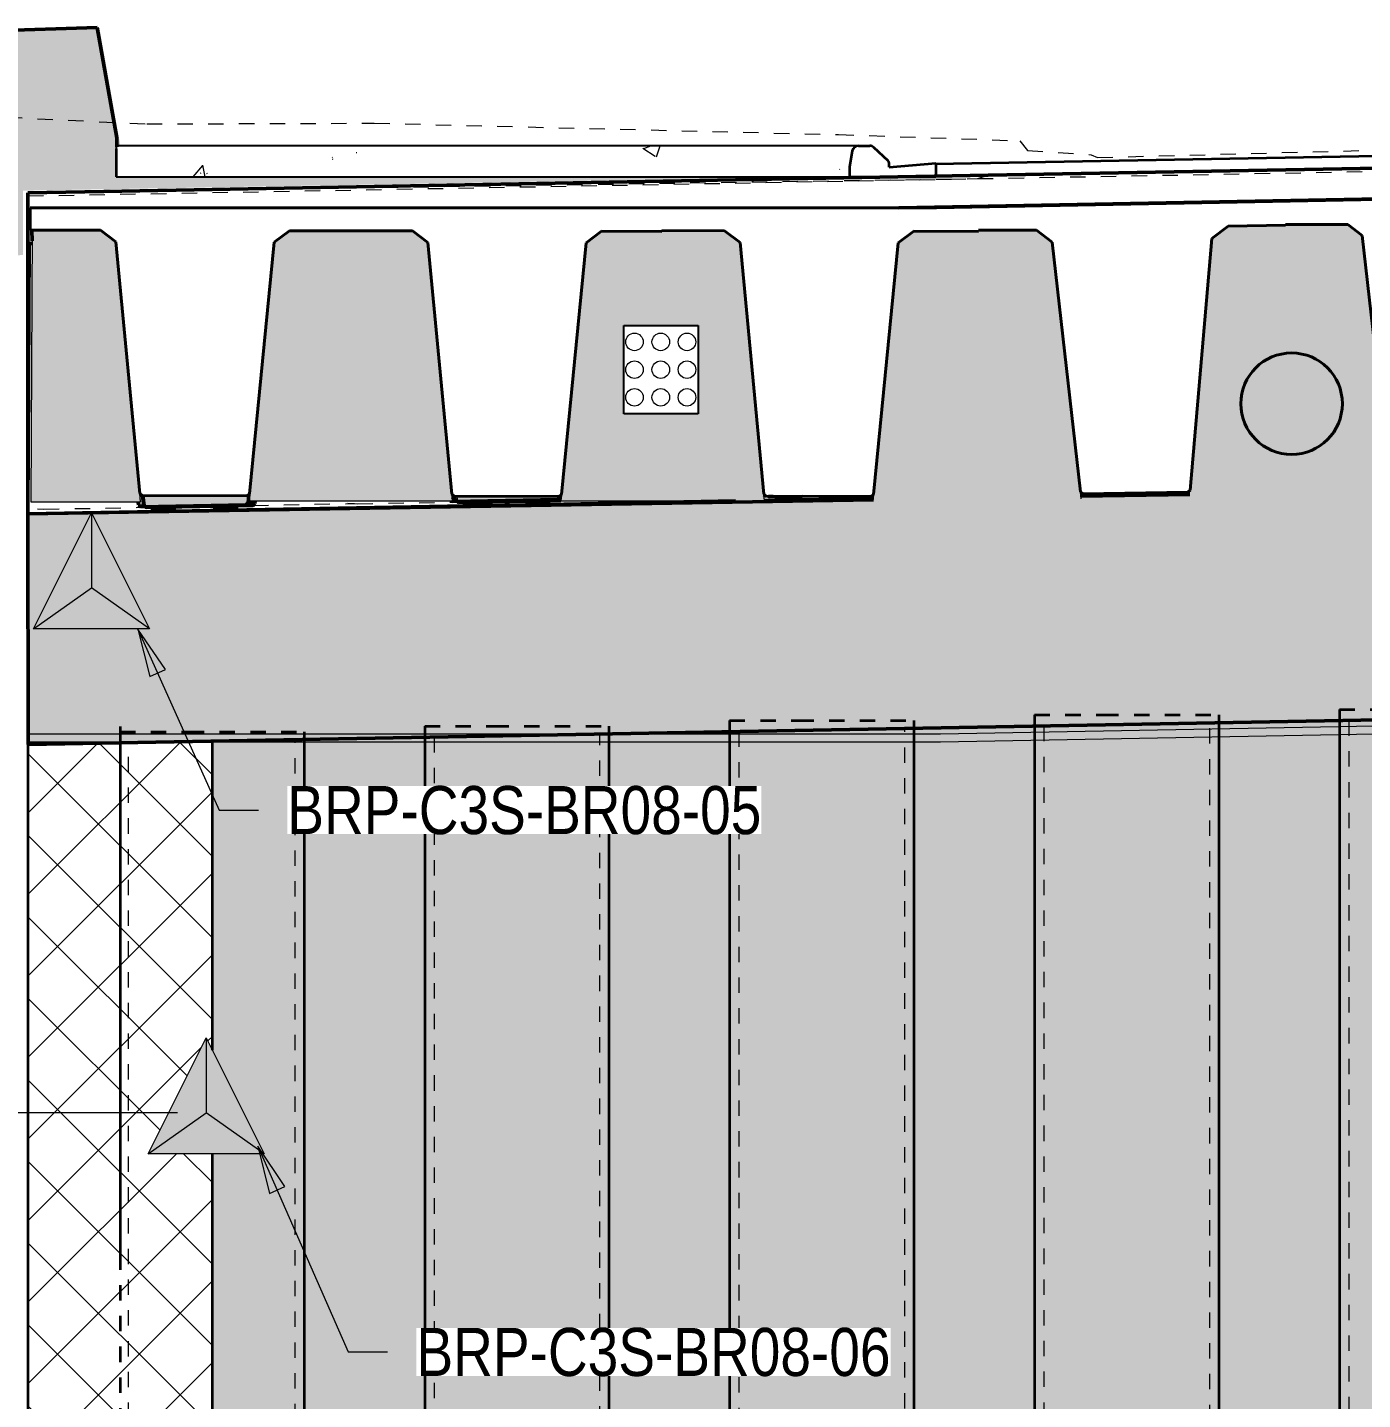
# Model space of a CAD drawing. Header units: metres. Extents: x -1147 to -802, y 5 to 567.
# Drawn here: x -870.75 to -862.07, y 13.74 to 22.66 of the extents above; entities that cross this region are included whole.
import ezdxf

# ---------------------------------------------------------------- set-up
doc = ezdxf.new("R2010")
doc.units = ezdxf.units.M
doc.linetypes.add('JacobsDash', pattern=[0.0045, 0.003, -0.0015])
doc.layers.get('Defpoints').update_dxf_attribs({"color": 41})
for name, color, linetype, lineweight in [('A-ANNO-DIMS', 7, 'Continuous', 9), ('A-DETL', 7, 'Continuous', 13), ('A-DETL-GENF', 7, 'Continuous', 9), ('A-FLOR', 7, 'Continuous', 50), ('A-FLOR-HDLN', 7, 'JacobsDash', 15), ('A-FLOR-PATT', 7, 'Continuous', 40), ('A-GENM', 7, 'Continuous', 35), ('A-GENM-HDLN', 7, 'JacobsDash', 15), ('G-ANNO-TEXT', 7, 'Continuous', 9), ('S-BEAM', 7, 'Continuous', 50), ('S-BEAM-HDLN', 7, 'JacobsDash', 15), ('S-FNDN', 7, 'Continuous', 50), ('S-FNDN-HDLN', 7, 'JacobsDash', 15)]:
    doc.layers.add(name, color=color, linetype=linetype, lineweight=lineweight)
doc.styles.add('Arial Narrow_1', font='ARIALN.TTF', dxfattribs={"height": 0.3125})
doc.dimstyles.new('Dimension_Standard_O__mm_', dxfattribs={"dimscale": 0.3048, "dimtxt": 0.319822, "dimasz": 1.025262, "dimexe": 0.984252, "dimexo": 0.615157, "dimgap": 0.615157, "dimtad": 1, "dimdec": 0, "dimlfac": 1000, "dimzin": 0, "dimdsep": 46, "dimtxsty": 'Arial Narrow_1', "dimsah": 1, "dimcen": 0.09, "dimaunit": 1, "dimadec": 4, "dimazin": 0, "dimtfac": 1, "dimtdec": 4, "dimtix": 1, "dimtmove": 0, "dimatfit": 3, "dimfxl": 1, "dimtvp": 1, "dimtfill": 1, "dimtolj": 1, "dimtzin": 0, "dimlwd": 18, "dimlwe": 18, "dimarcsym": 2})

# ---------------------------------------------------------------- blocks, each defined once
blk = doc.blocks.new('Structural Framing 4 - Structural Framing 4-5365932-DRG-2873010 - SECTION 2')
at = {"layer": 'S-BEAM'}
for p, q in [((1112.3595, 21.2558), (1112.3521, 19.4969)), ((1112.3789, 21.2557), (1112.3595, 21.2558)), ((1112.3521, 19.4969), (1117.848, 19.5868)), ((1113.1052, 19.5513), (1113.0976, 19.6151)), ((1113.1203, 19.5377), (1113.1052, 19.5513)), ((1113.8146, 19.5499), (1113.1203, 19.5377)), ((1113.8282, 19.5635), (1113.8146, 19.5499)), ((1113.8295, 19.5812), (1113.8282, 19.5635)), ((1115.1517, 19.5702), (1115.1099, 19.6079)), ((1115.8178, 19.5832), (1115.1517, 19.5702)), ((1117.1715, 19.6065), (1117.1667, 19.6108)), ((1117.3861, 19.6103), (1117.1715, 19.6065)), ((1119.2001, 19.6106), (1119.9077, 19.6235))]:
    blk.add_line(p, q, dxfattribs=at)
blk = doc.blocks.new('01_SFO_FRP_Pile_CastInPlace_CS_BR08 - CAST-IN-PLACE PILE - 1200-8661090-DRG-2873010 - SECTION 2')
at = {"layer": 'S-FNDN', "linetype": 'JacobsDash', "lineweight": 35, "true_color": 0xc0c0c0}
for points in [[(1117.1796, 7.7866), (1117.2522, 7.7866), (1117.3242, 7.797), (1117.3621, 7.8082), (1117.3618, 18.088), (1116.9154, 18.0794), (1116.9154, 7.8846), (1116.9765, 7.8459), (1117.0379, 7.8176), (1117.1076, 7.797), (1117.174, 7.7874)], [(1117.3621, 7.8082), (1117.3939, 7.8176), (1117.4599, 7.848), (1117.5819, 7.927), (1117.6479, 7.9574), (1117.7176, 7.978), (1117.7896, 7.9884), (1117.8622, 7.9884), (1117.9342, 7.978), (1118.0064, 7.9562), (1118.0699, 7.927), (1118.1149, 7.8979), (1118.1149, 18.1017), (1117.3621, 18.088), (1117.3621, 7.8176)]]:
    blk.add_hatch(color=9, dxfattribs=at).paths.add_polyline_path(points)
at = {"layer": 'S-FNDN', "lineweight": 35}
for p, q in [((1116.9151, 18.0799), (1116.9151, 7.8848)), ((1118.1151, 7.8977), (1118.1151, 18.1018))]:
    blk.add_line(p, q, dxfattribs=at)
at = {"layer": 'S-FNDN-HDLN', "lineweight": 35}
for p, q in [((1116.9151, 18.1525), (1116.9151, 18.0799)), ((1116.9151, 18.1525), (1117.3621, 18.1525)), ((1117.3621, 18.1525), (1118.1151, 18.1525)), ((1118.1151, 18.1018), (1118.1151, 18.1525))]:
    blk.add_line(p, q, dxfattribs=at)
blk = doc.blocks.new('01_SFO_FRP_Pile_CastInPlace_CS_BR08 - CAST-IN-PLACE PILE - 1200-8660909-DRG-2873010 - SECTION 2')
at = {"layer": 'S-FNDN', "linetype": 'JacobsDash', "lineweight": 35, "true_color": 0xc0c0c0}
blk.add_hatch(color=9, dxfattribs=at).paths.add_polyline_path([(1113.3985, 7.8098), (1113.425, 7.8176), (1113.491, 7.848), (1113.6148, 7.9278), (1113.679, 7.9574), (1113.7487, 7.978), (1113.8206, 7.9884), (1113.8933, 7.9884), (1113.9653, 7.978), (1114.0426, 7.9538), (1114.104, 7.925), (1114.1513, 7.8944), (1114.1513, 18.0295), (1113.5515, 18.0177), (1113.5515, 16.0081), (1113.8888, 15.3336), (1113.5515, 15.3336), (1113.5515, 11.0121), (1113.3985, 11.0121), (1113.3985, 7.8176)])
at = {"layer": 'S-FNDN', "lineweight": 35}
blk.add_line((1114.1515, 7.8943), (1114.1515, 18.0295), dxfattribs=at)
at = {"layer": 'S-FNDN-HDLN', "lineweight": 35}
for p, q in [((1112.9515, 18.0795), (1112.9515, 11.0165)), ((1112.9515, 18.0795), (1113.3985, 18.0795)), ((1113.3985, 18.0795), (1114.1515, 18.0795)), ((1114.1515, 18.0295), (1114.1515, 18.0795))]:
    blk.add_line(p, q, dxfattribs=at)
blk = doc.blocks.new('01_SFO_FRP_Pile_CastInPlace_CS_BR08 - CAST-IN-PLACE PILE - 1200-8660884-DRG-2873010 - SECTION 2')
at = {"layer": 'S-FNDN', "linetype": 'JacobsDash', "lineweight": 35, "true_color": 0xc0c0c0}
for points in [[(1119.164, 7.7866), (1119.2367, 7.7866), (1119.3086, 7.797), (1119.3451, 7.8078), (1119.3448, 18.1242), (1118.8984, 18.1159), (1118.8984, 7.8856), (1118.9595, 7.8466), (1119.0224, 7.8176), (1119.0921, 7.797), (1119.1571, 7.7876)], [(1119.3451, 7.8078), (1119.3783, 7.8176), (1119.4444, 7.848), (1119.5664, 7.927), (1119.6324, 7.9574), (1119.7021, 7.978), (1119.774, 7.9884), (1119.8467, 7.9884), (1119.9186, 7.978), (1119.9895, 7.9568), (1120.0544, 7.927), (1120.0979, 7.8988), (1120.0979, 18.1379), (1119.3451, 18.1242), (1119.3451, 7.8176)]]:
    blk.add_hatch(color=9, dxfattribs=at).paths.add_polyline_path(points)
at = {"layer": 'S-FNDN', "lineweight": 35}
for p, q in [((1120.0981, 7.8987), (1120.0981, 18.1379)), ((1118.8981, 18.116), (1118.8981, 7.8857))]:
    blk.add_line(p, q, dxfattribs=at)
at = {"layer": 'S-FNDN-HDLN', "lineweight": 35}
for p, q in [((1118.8981, 18.1883), (1118.8981, 18.1161)), ((1118.8981, 18.1883), (1119.3451, 18.1883)), ((1119.3451, 18.1883), (1120.0981, 18.1883)), ((1120.0981, 18.138), (1120.0981, 18.1883))]:
    blk.add_line(p, q, dxfattribs=at)
blk = doc.blocks.new('01_SFO_FRP_Pile_CastInPlace_CS_BR08 - CAST-IN-PLACE PILE - 1200-8661059-DRG-2873010 - SECTION 2')
at = {"layer": 'S-FNDN', "linetype": 'JacobsDash', "lineweight": 35, "true_color": 0xc0c0c0}
blk.add_hatch(color=9, dxfattribs=at).paths.add_polyline_path([(1121.1435, 7.7866), (1121.2162, 7.7866), (1121.2881, 7.797), (1121.3281, 7.8089), (1121.3278, 18.1603), (1120.8814, 18.1511), (1120.8814, 7.8833), (1120.9425, 7.845), (1121.0019, 7.8176), (1121.0737, 7.7967), (1121.1403, 7.7871)])
at = {"layer": 'S-FNDN', "lineweight": 35}
blk.add_line((1120.8811, 18.1522), (1120.8811, 7.8834), dxfattribs=at)
at = {"layer": 'S-FNDN-HDLN', "lineweight": 35}
for q in [(1120.8811, 18.1522), (1121.3281, 18.225)]:
    blk.add_line((1120.8811, 18.225), q, dxfattribs=at)
blk = doc.blocks.new('20_SFR_WSC_ShotcreteWall_ArchFlatBack_Datum - ArchWall_PileSize_1200-8657912-DRG-2873010 - SECTION 2')
at = {"layer": 'A-GENM', "linetype": 'JacobsDash', "lineweight": 18, "true_color": 0x9ab29e}
blk.add_hatch(color=253, dxfattribs=at).paths.add_polyline_path([(1114.9324, 10.9968), (1114.9324, 18.0432), (1114.1513, 18.0285), (1114.1513, 11.0066), (1114.8395, 10.9979)])
at = {"layer": 'A-GENM', "color": 252, "true_color": 0x888888, "flags": 128}
for points in [[(1114.9324, 18.0432), (1114.8395, 18.0414), (1114.7419, 18.0396), (1114.6423, 18.0377), (1114.5416, 18.0359), (1114.4409, 18.034), (1114.3413, 18.0321), (1114.2437, 18.0303), (1114.1513, 18.0285)], [(1114.1513, 11.0066), (1114.2437, 11.0054), (1114.3413, 11.0042), (1114.4409, 11.0029), (1114.5416, 11.0017), (1114.6423, 11.0004), (1114.7419, 10.9992), (1114.8395, 10.9979), (1114.9324, 10.9968)]]:
    blk.add_lwpolyline(points, dxfattribs=at)
at = {"layer": 'A-GENM-HDLN', "color": 252, "lineweight": 18, "true_color": 0x888888}
for p, q in [((1114.9341, 18.0432), (1114.9325, 18.0432)), ((1114.9341, 10.9967), (1114.9341, 18.0432)), ((1114.9929, 18.0443), (1114.9929, 10.996)), ((1114.0903, 11.0073), (1114.0903, 18.0274)), ((1114.1512, 18.0285), (1114.1491, 18.0285)), ((1114.1491, 18.0285), (1114.1491, 11.0066)), ((1114.1491, 11.0066), (1114.1512, 11.0066)), ((1114.9324, 10.9968), (1114.9341, 10.9967))]:
    blk.add_line(p, q, dxfattribs=at)
at = {"layer": 'A-GENM-HDLN', "color": 252, "lineweight": 18, "true_color": 0x888888, "flags": 128}
for points in [[(1114.9341, 18.0432), (1114.9448, 18.0434), (1114.9645, 18.0438), (1114.9929, 18.0443)], [(1114.0903, 18.0274), (1114.1187, 18.0279), (1114.1385, 18.0283), (1114.1491, 18.0285)], [(1114.1491, 11.0066), (1114.1385, 11.0067), (1114.1187, 11.007), (1114.0903, 11.0073)], [(1114.9929, 10.996), (1114.9645, 10.9964), (1114.9448, 10.9966), (1114.9341, 10.9967)]]:
    blk.add_lwpolyline(points, dxfattribs=at)
blk = doc.blocks.new('20_SFR_WSC_ShotcreteWall_ArchFlatBack_Datum - ArchWall_PileSize_1200-8657934-DRG-2873010 - SECTION 2')
at = {"layer": 'A-GENM', "linetype": 'JacobsDash', "lineweight": 18, "true_color": 0x9ab29e}
blk.add_hatch(color=253, dxfattribs=at).paths.add_polyline_path([(1116.9154, 10.9852), (1116.9154, 18.0794), (1116.1319, 18.0649), (1116.1319, 10.9921), (1116.8223, 10.986)])
at = {"layer": 'A-GENM', "color": 252, "true_color": 0x888888, "flags": 128}
for points in [[(1116.9154, 18.0794), (1116.8223, 18.0777), (1116.7244, 18.0759), (1116.6245, 18.074), (1116.5235, 18.0722), (1116.4226, 18.0703), (1116.3227, 18.0684), (1116.2248, 18.0666), (1116.1319, 18.0649)], [(1116.1319, 10.9921), (1116.2248, 10.9913), (1116.3227, 10.9904), (1116.4226, 10.9895), (1116.5235, 10.9886), (1116.6245, 10.9877), (1116.7244, 10.9868), (1116.8223, 10.986), (1116.9154, 10.9852)]]:
    blk.add_lwpolyline(points, dxfattribs=at)
at = {"layer": 'A-GENM-HDLN', "color": 252, "lineweight": 18, "true_color": 0x888888}
for p, q in [((1116.0711, 10.9926), (1116.0711, 18.0637)), ((1116.1318, 18.0649), (1116.13, 18.0648)), ((1116.13, 18.0648), (1116.13, 10.9921)), ((1116.9171, 18.0795), (1116.9155, 18.0794)), ((1116.9171, 10.9851), (1116.9171, 18.0795)), ((1116.9759, 18.0806), (1116.9759, 10.9846)), ((1116.13, 10.9921), (1116.1318, 10.9921)), ((1116.9154, 10.9852), (1116.9171, 10.9851))]:
    blk.add_line(p, q, dxfattribs=at)
at = {"layer": 'A-GENM-HDLN', "color": 252, "lineweight": 18, "true_color": 0x888888, "flags": 128}
for points in [[(1116.0711, 18.0637), (1116.0996, 18.0643), (1116.1193, 18.0646), (1116.13, 18.0648)], [(1116.9171, 18.0795), (1116.9277, 18.0797), (1116.9474, 18.08), (1116.9759, 18.0806)], [(1116.13, 10.9921), (1116.1193, 10.9922), (1116.0996, 10.9924), (1116.0711, 10.9926)], [(1116.9759, 10.9846), (1116.9474, 10.9849), (1116.9277, 10.985), (1116.9171, 10.9851)]]:
    blk.add_lwpolyline(points, dxfattribs=at)
blk = doc.blocks.new('20_SFR_WSC_ShotcreteWall_ArchFlatBack_Datum - ArchWall_PileSize_1200-6845784-DRG-2873010 - SECTION 2')
at = {"layer": 'A-GENM', "linetype": 'JacobsDash', "lineweight": 18, "true_color": 0x9ab29e}
blk.add_hatch(color=253, dxfattribs=at).paths.add_polyline_path([(1118.5065, 9.4777), (1118.8984, 9.4777), (1118.8984, 18.1159), (1118.1149, 18.1012), (1118.1149, 9.4777), (1118.4056, 9.4777)])
at = {"layer": 'A-GENM', "color": 252, "true_color": 0x888888}
blk.add_line((1118.1149, 9.4777), (1118.8984, 9.4777), dxfattribs=at)
at = {"layer": 'A-GENM', "color": 252, "true_color": 0x888888, "flags": 128}
blk.add_lwpolyline([(1118.8984, 18.1159), (1118.8053, 18.1141), (1118.7074, 18.1123), (1118.6075, 18.1104), (1118.5065, 18.1085), (1118.4056, 18.1066), (1118.3057, 18.1047), (1118.2078, 18.1029), (1118.1149, 18.1012)], dxfattribs=at)
at = {"layer": 'A-GENM-HDLN', "color": 252, "lineweight": 18, "true_color": 0x888888}
for p, q in [((1118.0541, 9.4777), (1118.0541, 18.1)), ((1118.1148, 18.1012), (1118.113, 18.1011)), ((1118.113, 18.1011), (1118.113, 9.4777)), ((1118.9001, 18.1159), (1118.8985, 18.1159)), ((1118.9001, 9.4777), (1118.9001, 18.1159)), ((1118.9589, 18.117), (1118.9589, 9.4777)), ((1118.113, 9.4777), (1118.0541, 9.4777)), ((1118.113, 9.4777), (1118.1148, 9.4777)), ((1118.8984, 9.4777), (1118.9001, 9.4777)), ((1118.9589, 9.4777), (1118.9001, 9.4777))]:
    blk.add_line(p, q, dxfattribs=at)
at = {"layer": 'A-GENM-HDLN', "color": 252, "lineweight": 18, "true_color": 0x888888, "flags": 128}
for points in [[(1118.0541, 18.1), (1118.0826, 18.1006), (1118.1023, 18.1009), (1118.113, 18.1011)], [(1118.9001, 18.1159), (1118.9107, 18.1161), (1118.9304, 18.1165), (1118.9589, 18.117)]]:
    blk.add_lwpolyline(points, dxfattribs=at)
blk = doc.blocks.new('20_SFR_WSC_ShotcreteWall_ArchFlatBack_Datum - ArchWall_PileSize_1200-6845785-DRG-2873010 - SECTION 2')
at = {"layer": 'A-GENM', "linetype": 'JacobsDash', "lineweight": 18, "true_color": 0x9ab29e}
blk.add_hatch(color=253, dxfattribs=at).paths.add_polyline_path([(1120.4895, 8.4018), (1120.8814, 8.4018), (1120.8814, 18.1511), (1120.0979, 18.1372), (1120.0979, 8.4018), (1120.3886, 8.4018)])
at = {"layer": 'A-GENM', "color": 252, "true_color": 0x888888, "flags": 128}
blk.add_lwpolyline([(1120.8814, 18.1511), (1120.7883, 18.1495), (1120.6904, 18.1477), (1120.5905, 18.1459), (1120.4895, 18.1441), (1120.3886, 18.1423), (1120.2887, 18.1406), (1120.1908, 18.1388), (1120.0979, 18.1372)], dxfattribs=at)
at = {"layer": 'A-GENM-HDLN', "color": 252, "lineweight": 18, "true_color": 0x888888}
for p, q in [((1120.0371, 8.4018), (1120.0371, 18.1361)), ((1120.0978, 18.1372), (1120.096, 18.1371)), ((1120.096, 18.1371), (1120.096, 8.4018)), ((1120.8831, 18.1512), (1120.8815, 18.1511)), ((1120.8831, 8.4018), (1120.8831, 18.1512)), ((1120.9419, 18.1522), (1120.9419, 8.4018))]:
    blk.add_line(p, q, dxfattribs=at)
at = {"layer": 'A-GENM-HDLN', "color": 252, "lineweight": 18, "true_color": 0x888888, "flags": 128}
for points in [[(1120.0371, 18.1361), (1120.0656, 18.1366), (1120.0853, 18.1369), (1120.096, 18.1371)], [(1120.8831, 18.1512), (1120.8937, 18.1514), (1120.9134, 18.1517), (1120.9419, 18.1522)]]:
    blk.add_lwpolyline(points, dxfattribs=at)
blk = doc.blocks.new('06_SFR_GCT_Girder_SuperT_BR08Edge_CS - Super T - 1815-6539906-DRG-2873010 - SECTION 2')
at = {"layer": 'S-BEAM'}
for p, q in [((1117.1387, 19.6197), (1117.1454, 19.6138)), ((1117.1454, 19.6138), (1117.1505, 19.6139)), ((1117.1676, 19.61), (1117.1974, 19.6105))]:
    blk.add_line(p, q, dxfattribs=at)
at = {"layer": 'S-BEAM-HDLN', "color": 8, "lineweight": 18, "true_color": 0x808080}
for p, q in [((1117.1396, 19.6095), (1117.1676, 19.61)), ((1117.146, 19.6137), (1117.1511, 19.6134))]:
    blk.add_line(p, q, dxfattribs=at)
blk = doc.blocks.new('06_SFR_GCT_Girder_SuperT_BR08Edge_CS - Super T - 1815-6271143-DRG-2873010 - SECTION 2')
at = {"layer": 'S-BEAM'}
blk.add_line((1115.148, 19.5736), (1115.5005, 19.58), dxfattribs=at)
at = {"layer": 'S-BEAM-HDLN', "color": 8, "lineweight": 18, "true_color": 0x808080}
for p, q in [((1114.4537, 19.5638), (1114.4959, 19.5617)), ((1114.4959, 19.5617), (1115.148, 19.5736)), ((1115.5731, 19.5813), (1115.818, 19.5858))]:
    blk.add_line(p, q, dxfattribs=at)
blk = doc.blocks.new('06_SFR_GCT_Girder_SuperT_BR08Edge_CS - Super T - 1815-6255747-DRG-2873010 - SECTION 2')
at = {"layer": 'S-BEAM'}
for p, q in [((1113.8133, 19.5516), (1113.8163, 19.5517)), ((1113.1188, 19.539), (1113.4709, 19.5454))]:
    blk.add_line(p, q, dxfattribs=at)
at = {"layer": 'S-BEAM-HDLN', "color": 8, "lineweight": 18, "true_color": 0x808080}
for p, q in [((1113.5435, 19.5467), (1113.8132, 19.5516)), ((1113.8164, 19.5517), (1114.4755, 19.5637)), ((1114.4333, 19.5659), (1114.4755, 19.5637)), ((1112.4143, 19.529), (1112.4562, 19.5269)), ((1112.4562, 19.5269), (1113.1188, 19.539))]:
    blk.add_line(p, q, dxfattribs=at)
blk = doc.blocks.new('05_SFO_BPE_Twin_Pedestal_Sq125_CS_BR13-1 - 525 Wide Pedestal _125L x 125W x20H_-V35-DRG-2873010 - SECTION 2')
at = {"layer": 'S-FNDN'}
for p, q in [((1115.3182, 19.571), (1115.1914, 19.5687)), ((1115.1914, 19.5687), (1115.1918, 19.5487)), ((1115.1918, 19.5487), (1115.3186, 19.551)), ((1115.3186, 19.551), (1115.3182, 19.571)), ((1115.7241, 19.5784), (1115.5972, 19.5761)), ((1115.5972, 19.5761), (1115.5976, 19.5561)), ((1115.5976, 19.5561), (1115.7244, 19.5584)), ((1115.7244, 19.5584), (1115.7241, 19.5784))]:
    blk.add_line(p, q, dxfattribs=at)
at = {"layer": 'S-FNDN-HDLN', "lineweight": 35}
for p, q in [((1115.2124, 19.5491), (1115.2121, 19.5691)), ((1115.3182, 19.571), (1115.3352, 19.5713)), ((1115.3356, 19.5513), (1115.3352, 19.5713)), ((1115.6183, 19.5565), (1115.6179, 19.5765)), ((1115.7241, 19.5784), (1115.7411, 19.5787)), ((1115.7414, 19.5587), (1115.7411, 19.5787))]:
    blk.add_line(p, q, dxfattribs=at)
blk = doc.blocks.new('05_SFO_BPE_Twin_Pedestal_Sq125_CS_BR13-1 - 525 Wide Pedestal _125L x 125W x20H_-V37-DRG-2873010 - SECTION 2')
at = {"layer": 'S-FNDN'}
for p, q in [((1117.3476, 19.608), (1117.2208, 19.6057)), ((1117.2208, 19.6057), (1117.2211, 19.5857)), ((1117.2211, 19.5857), (1117.3479, 19.588)), ((1117.3479, 19.588), (1117.3476, 19.608)), ((1117.6266, 19.6099), (1117.6269, 19.5931)), ((1117.6269, 19.5931), (1117.7538, 19.5954)), ((1117.7538, 19.5954), (1117.7535, 19.6097))]:
    blk.add_line(p, q, dxfattribs=at)
at = {"layer": 'S-FNDN-HDLN', "lineweight": 35}
for p, q in [((1117.2422, 19.5861), (1117.2418, 19.6061)), ((1117.3476, 19.608), (1117.365, 19.6083)), ((1117.3654, 19.5883), (1117.365, 19.6083)), ((1117.648, 19.5935), (1117.6477, 19.6099)), ((1117.7712, 19.5957), (1117.7709, 19.6097))]:
    blk.add_line(p, q, dxfattribs=at)
blk = doc.blocks.new('05_SFO_BPE_Twin_Pedestal_Sq125_CS_BR13-1 - 525 Wide Pedestal _125L x 125W x20H_-V38-DRG-2873010 - SECTION 2')
at = {"layer": 'S-FNDN'}
for p, q in [((1119.7833, 19.632), (1119.7832, 19.6356)), ((1119.2505, 19.6265), (1119.2506, 19.6223)), ((1119.2506, 19.6223), (1119.3774, 19.6246)), ((1119.3774, 19.6246), (1119.3774, 19.6287)), ((1119.6564, 19.6334), (1119.6564, 19.6297)), ((1119.6564, 19.6297), (1119.7833, 19.632))]:
    blk.add_line(p, q, dxfattribs=at)
at = {"layer": 'S-FNDN-HDLN', "lineweight": 35}
for p, q in [((1119.8007, 19.6323), (1119.8006, 19.6359)), ((1119.2716, 19.6269), (1119.2717, 19.6227)), ((1119.3949, 19.6249), (1119.3774, 19.6246)), ((1119.3949, 19.6249), (1119.3948, 19.629)), ((1119.5157, 19.6271), (1119.523, 19.6273)), ((1119.5256, 19.6273), (1119.523, 19.6273)), ((1119.5355, 19.6275), (1119.5256, 19.6273)), ((1119.6775, 19.6338), (1119.6775, 19.6301)), ((1119.8007, 19.6323), (1119.7833, 19.632))]:
    blk.add_line(p, q, dxfattribs=at)
blk = doc.blocks.new('DIMBLOCK16-DRG-2873010 - SECTION 2')
at = {"layer": 'A-ANNO-DIMS', "color": 0, "lineweight": 18, "transparency": 16777216}
for p, q in [((-871.0435, 19.5037), (-872.2818, 19.5037)), ((-871.9818, 15.9132), (-871.9818, 19.1912)), ((-869.7731, 15.6007), (-872.2818, 15.6007))]:
    blk.add_line(p, q, dxfattribs=at)
at = {"layer": 'A-ANNO-DIMS', "color": 0, "transparency": 16777216}
for points in [[(-872.0338, 19.1912), (-871.9297, 19.1912), (-871.9818, 19.5037)], [(-872.0338, 15.9132), (-871.9297, 15.9132), (-871.9818, 15.6007)]]:
    blk.add_solid(points, dxfattribs=at)
at = {"layer": 'Defpoints', "color": 0, "transparency": 16777216}
for p in [(-871.9818, 19.5037), (-870.856, 19.5037), (-869.5856, 15.6007)]:
    blk.add_point(p, dxfattribs=at)
at = {"layer": 'A-ANNO-DIMS', "color": 0, "lineweight": 18, "transparency": 16777216, "insert": (-872.3307, 17.5522), "char_height": 0.3125, "width": 1.078258, "attachment_point": 5, "rotation": 90, "style": 'Arial Narrow_1', "bg_fill": 3, "box_fill_scale": 1.1, "bg_fill_color": 256, "bg_fill_true_color": 13158600, "bg_fill_transparency": 0}
blk.add_mtext("\\A1;'H2'/2", dxfattribs=at)

msp = doc.modelspace()

# ---------------------------------------------------------------- hatches: boundary and pattern name
at = {"layer": 'A-DETL-GENF', "true_color": 0xc0c0c0}
for points in [[(-880.6235, 20.8428), (-880.3115, 20.8535), (-879.9442, 21.5881), (-879.5893, 20.8782), (-870.7775, 21.1799), (-870.7775, 21.5987), (-865.6345, 21.6885), (-870.1715, 21.6885), (-870.1715, 21.8908), (-870.1438, 21.8908), (-870.2798, 22.6566), (-880.7256, 22.2243), (-880.7256, 20.8684)], [(-870.1726, 19.5738), (-870.0124, 19.5738), (-870.1726, 21.2661), (-870.274, 21.3414), (-870.7179, 21.3414), (-870.7253, 19.5738), (-870.2155, 19.5738)], [(-869.188, 19.5812), (-867.9847, 19.5812), (-868.1438, 21.2624), (-868.2452, 21.3376), (-869.0431, 21.3383), (-869.1445, 21.2626), (-869.3086, 19.5812), (-869.2577, 19.5812)], [(-864.8389, 19.5768), (-863.895, 19.5933), (-864.0844, 21.2637), (-864.1873, 21.3413), (-864.5625, 21.3413), (-864.5625, 21.3335), (-864.9859, 21.3335), (-865.0858, 21.2598), (-865.2501, 19.5768)], [(-863.1906, 19.6094), (-861.8794, 19.6324), (-862.0694, 21.3082), (-862.1627, 21.3786), (-862.5673, 21.3786), (-862.5673, 21.3736), (-862.9392, 21.3672), (-863.0456, 21.2871), (-863.1892, 19.6259)]]:
    msp.add_hatch(color=9, dxfattribs=at).paths.add_polyline_path(points)
at = {"layer": 'A-DETL-GENF'}
h = msp.add_hatch(dxfattribs=at)
h.set_pattern_fill('FP_14', color=256, style=0, pattern_type=2)
h.set_pattern_definition([(50, (-855.1721, 10.849), (1.15687, -0.10121), [0.12097, -1.331]), (355, (-855.1721, 10.849), (-0.2238, 1.21312), [0.09677, -1.065]), (100.451, (-855.0761, 10.841), (0.932775, 1.11194), [0.10281, -1.131]), (46.184, (-855.1721, 11.172), (1.72142, -0.26704), [0.18145, -1.996]), (96.636, (-855.0291, 11.15), (1.50758, 1.57074), [0.15421, -1.696]), (351.184, (-855.1721, 11.172), (1.50766, 1.5715), [0.14516, -1.597]), (21, (-855.0111, 11.091), (0.962753, -0.64938), [0.12097, -1.331]), (326, (-855.0111, 11.091), (0.39239, 1.16952), [0.09677, -1.065]), (71.451, (-854.9311, 11.037), (1.3549, 0.520304), [0.10281, -1.131]), (37.5, (-855.1721, 10.849), (0.019615, 0.536924), [0.00419, -1.047, 0.00419, -1.076, -1.069]), (37.5, (-855.1721, 10.849), (0.019615, 0.536924), [-2.132, 0.00419, -1.064]), (7.5, (-855.1721, 10.849), (0.424306, 0.636145), [0.00419, -0.61194, 0.00419, -1.023, -0.40726]), (7.5, (-855.1721, 10.849), (0.424306, 0.636145), [-1.644, 0.00419, -0.40307]), (327.5, (-855.5321, 10.849), (0.861001, -0.036384), [0.00419, -0.39903, 0.00419, -1.254, -1.669]), (327.5, (-855.5321, 10.849), (0.861001, -0.036384), [-1.661, 0.00419, -1.665]), (317.5, (-855.6931, 10.849), (0.94062, 0.161455), [0.00419, -0.52, 0.00419, -0.83129, -1.185]), (317.5, (-855.6931, 10.849), (0.94062, 0.161455), [-1.36, 0.00419, -1.181])])
h.paths.add_polyline_path([(-868.6895, 21.6885), (-865.4034, 21.6885), (-865.4034, 21.7507), (-865.3813, 21.8664), (-865.3765, 21.8746), (-865.37, 21.8814), (-865.3567, 21.8885), (-865.3532, 21.8897), (-865.3532, 21.8908), (-870.1715, 21.8897), (-870.1715, 21.6885), (-869.3828, 21.6885)])
at = {"layer": 'A-DETL-GENF', "true_color": 0xc0c0c0}
h = msp.add_hatch(color=9, dxfattribs=at)
h.paths.add_polyline_path([(-866.1569, 19.5808), (-865.9548, 19.5808), (-866.114, 21.2624), (-866.2154, 21.3376), (-866.6238, 21.3376), (-866.6238, 21.3336), (-867.0157, 21.3336), (-867.1156, 21.2601), (-867.2796, 19.5808), (-866.5714, 19.5808)])
h.paths.add_polyline_path([(-866.6094, 20.1471), (-866.8707, 20.1471), (-866.8707, 20.722), (-866.3875, 20.7213), (-866.3875, 20.1471), (-866.5762, 20.1471)])
at = {"layer": 'A-DETL-GENF', "true_color": 0xffffff}
for points in [[(-869.955, 18.7491), (-870.3322, 19.5037), (-870.7095, 18.7491), (-870.0762, 18.7491)], [(-869.3828, 15.3336), (-869.2083, 15.3336), (-869.5856, 16.0881), (-869.9628, 15.3336), (-869.4315, 15.3336)]]:
    msp.add_hatch(color=7, dxfattribs=at).paths.add_polyline_path(points)
at = {"layer": 'A-DETL-GENF'}
h = msp.add_hatch(dxfattribs=at)
h.set_pattern_fill('FP_13', color=256, style=0, pattern_type=2)
h.set_pattern_definition([(0, (-855.1721, 10.849), (1.016, 0.254), [0.04191, -0.72009, 0.04191, -0.72009, -4.064]), (0, (-855.1721, 10.849), (1.016, 0.254), [-1.524, 0.04191, -1.482, 0.04191, -0.72009, -1.778]), (0, (-855.1721, 10.849), (1.016, 0.254), [-3.81, 0.04191, -0.46609, 0.04191, -1.228]), (120, (-854.7911, 10.976), (-0.7279705, 0.752882), [0.04191, -0.72009, 0.04191, -0.72009, -4.064]), (120, (-854.7911, 10.976), (-0.7279705, 0.752882), [-1.524, 0.04191, -1.482, 0.04191, -0.72009, -1.778]), (120, (-854.7911, 10.976), (-0.7279705, 0.752882), [-3.81, 0.04191, -0.46609, 0.04191, -1.228]), (240, (-854.6641, 11.484), (-0.2880295, -1.006882), [0.04191, -0.72009, 0.04191, -0.72009, -4.064]), (240, (-854.6641, 11.484), (-0.2880295, -1.006882), [-1.524, 0.04191, -1.482, 0.04191, -0.72009, -1.778]), (240, (-854.6641, 11.484), (-0.2880295, -1.006882), [-3.81, 0.04191, -0.46609, 0.04191, -1.228])])
h.paths.add_polyline_path([(-842.1465, 17.9364), (-842.1924, 17.9374), (-842.5627, 17.9442), (-842.5627, 17.9439), (-842.2041, 17.9364)])
h.paths.add_polyline_path([(-843.7622, 17.9713), (-843.7622, 17.9714), (-843.8606, 17.9733)])
h.paths.add_polyline_path([(-869.7868, 18.0135), (-869.5456, 18.0135), (-869.5456, 18.0177)])
at = {"layer": 'A-FLOR-PATT', "true_color": 0xc0c0c0}
for points in [[(-864.5116, 21.4951), (-860.1478, 21.576), (-858.9824, 21.5992), (-864.5007, 21.4986)], [(-864.9007, 21.488), (-864.8376, 21.4891), (-864.5116, 21.4951), (-864.5007, 21.4986), (-865.0808, 21.488), (-864.9845, 21.488)], [(-870.7446, 21.3811), (-870.7307, 21.3824), (-870.7308, 21.3846), (-870.7446, 21.3844)]]:
    msp.add_hatch(color=9, dxfattribs=at).paths.add_polyline_path(points)
at = {"layer": 'A-GENM', "lineweight": 9, "true_color": 0xd9e4d9}
h = msp.add_hatch(dxfattribs=at)
h.set_pattern_fill('FP_10', color=254, style=0, pattern_type=2)
h.set_pattern_definition([(45, (-855.1721, 10.849), (-0.265165, 0.265165), []), (135, (-855.1721, 10.849), (-0.265165, -0.265165), [])])
h.paths.add_polyline_path([(-869.5456, 11.0121), (-869.5456, 15.3336), (-869.9628, 15.3336), (-869.5856, 16.0881), (-869.5456, 16.0081), (-869.5456, 18.0177), (-870.7446, 17.9966), (-870.7446, 11.0208), (-870.0762, 11.016)])
at = {"layer": 'G-ANNO-TEXT'}
for points in [[(-870.0297, 18.7456), (-869.952, 18.4379), (-869.8514, 18.4831)], [(-869.2504, 15.3844), (-869.1751, 15.0762), (-869.0742, 15.1205)]]:
    msp.add_hatch(color=256, dxfattribs=at).paths.add_polyline_path(points)
at = {"layer": 'S-BEAM', "true_color": 0xc0c0c0}
h = msp.add_hatch(color=9, dxfattribs=at)
h.paths.add_polyline_path([(-869.9769, 19.5377), (-869.2811, 19.5514), (-869.2689, 19.5647), (-869.2699, 19.5647), (-869.2841, 19.5514), (-869.9788, 19.5394)])
h.paths.add_polyline_path([(-867.9454, 19.5702), (-867.2793, 19.5837), (-867.2796, 19.5856), (-867.9496, 19.574)])
h.paths.add_polyline_path([(-870.7447, 19.5823), (-870.7377, 21.2558), (-870.7182, 21.2558), (-870.7182, 21.2723), (-870.7196, 21.3425), (-870.7308, 21.3425), (-870.7308, 21.3814), (-870.7446, 21.3811), (-870.7447, 19.5948)])
h.paths.add_polyline_path([(-865.9256, 19.6065), (-865.7495, 19.6103), (-865.9291, 19.6096)])
h.paths.add_polyline_path([(-861.1615, 19.6981), (-861.1466, 19.712), (-861.0646, 20.8192), (-861.0875, 20.5374), (-861.1501, 19.7113), (-861.1613, 19.7008)])
h = msp.add_hatch(color=9, dxfattribs=at)
h.paths.add_polyline_path([(-869.9827, 19.543), (-869.3255, 19.5552), (-869.3121, 19.5678), (-869.3086, 19.623), (-869.3185, 19.6141), (-870.0024, 19.6151), (-870.0174, 19.627), (-870.0124, 19.5738), (-870.0271, 19.5738), (-870.025, 19.5552), (-869.9924, 19.5552), (-869.9905, 19.5499), (-869.9833, 19.5435)])
h.paths.add_polyline_path([(-870.7182, 21.2723), (-870.7179, 21.3425), (-870.7196, 21.3414), (-870.7195, 21.3376)])
h = msp.add_hatch(color=9, dxfattribs=at)
h.paths.add_polyline_path([(-870.7437, 17.9967), (-856.7316, 18.2522), (-856.7316, 19.7268), (-857.1172, 19.72), (-857.115, 19.7455), (-857.1278, 19.7452), (-857.1323, 19.7411), (-857.8163, 19.7294), (-857.8199, 19.7326), (-857.8382, 19.7323), (-857.8353, 19.7066), (-859.1509, 19.6836), (-859.1487, 19.7084), (-861.8823, 19.6585), (-861.8794, 19.6324), (-863.1906, 19.6094), (-863.1884, 19.6347), (-863.8982, 19.6218), (-863.895, 19.5933), (-864.8389, 19.5768), (-865.2501, 19.5768), (-865.2481, 19.5971), (-865.9551, 19.5843), (-865.9548, 19.5808), (-866.1436, 19.5808), (-870.7446, 19.4969), (-870.7441, 18.7299)])
h.paths.add_polyline_path([(-870.0762, 18.7491), (-870.7095, 18.7491), (-870.3322, 19.5037), (-869.955, 18.7491)])
for points in [[(-869.9682, 19.5394), (-869.2841, 19.5514), (-869.3263, 19.5545), (-869.9822, 19.5425), (-869.9797, 19.5402), (-869.9769, 19.54)], [(-869.2841, 19.5514), (-869.2699, 19.5647), (-869.3121, 19.5678), (-869.3263, 19.5545), (-869.3121, 19.5535)], [(-869.2699, 19.5647), (-869.269, 19.5812), (-869.3086, 19.5812), (-869.3042, 19.627), (-869.3079, 19.6237), (-869.3121, 19.5678), (-869.282, 19.5656)], [(-867.9536, 19.5776), (-867.2963, 19.5899), (-867.2829, 19.6024), (-867.2817, 19.6176), (-867.2896, 19.6105), (-867.9738, 19.6115), (-867.9887, 19.6233), (-867.9847, 19.5901), (-867.9672, 19.5899), (-867.9541, 19.5781)], [(-867.9387, 19.574), (-867.2791, 19.5856), (-867.2796, 19.5879), (-867.3027, 19.5891), (-867.9531, 19.5772), (-867.9505, 19.5749), (-867.9454, 19.5745)], [(-867.2789, 19.5878), (-867.2775, 19.602), (-867.2829, 19.6024), (-867.2971, 19.5892), (-867.2796, 19.5879)], [(-867.2775, 19.602), (-867.2754, 19.6233), (-867.2817, 19.6176), (-867.2829, 19.6024), (-867.2796, 19.6022)]]:
    msp.add_hatch(color=9, dxfattribs=at).paths.add_polyline_path(points)
at = {"layer": 'S-FNDN', "true_color": 0xc0c0c0}
for points in [[(-867.902, 7.7871), (-867.8293, 7.7871), (-867.7574, 7.7975), (-867.718, 7.8091), (-867.7183, 18.0519), (-868.1648, 18.0432), (-868.1648, 7.8841), (-868.1036, 7.8456), (-868.0436, 7.8181), (-867.9728, 7.7973), (-867.9063, 7.7877)], [(-867.718, 7.8091), (-867.6877, 7.8181), (-867.6217, 7.8484), (-867.4997, 7.9274), (-867.4336, 7.9578), (-867.3639, 7.9784), (-867.292, 7.9888), (-867.2193, 7.9888), (-867.1474, 7.9784), (-867.0738, 7.956), (-867.0117, 7.9274), (-866.9652, 7.8973), (-866.9652, 18.0656), (-867.718, 18.0519), (-867.718, 7.8181)]]:
    msp.add_hatch(color=9, dxfattribs=at).paths.add_polyline_path(points)

# ---------------------------------------------------------------- linework, layer by layer
at = {"layer": 'A-DETL', "lineweight": 50}
for p, q in [((-870.2939, 22.6606), (-870.9714, 22.6393)), ((-870.1675, 21.9434), (-870.2939, 22.6606)), ((-870.1675, 21.9434), (-870.1675, 21.8834))]:
    msp.add_line(p, q, dxfattribs=at)
at = {"layer": 'A-DETL', "color": 8, "linetype": 'JacobsDash', "lineweight": 18, "true_color": 0x808080}
for p, q in [((-871.2817, 22.096), (-869.9726, 22.0325)), ((-869.9726, 22.0325), (-868.4926, 22.0378)), ((-868.4926, 22.0378), (-865.4735, 21.9634)), ((-865.4735, 21.9634), (-864.2942, 21.9234)), ((-864.2942, 21.9234), (-864.2448, 21.8602)), ((-864.2448, 21.8602), (-863.8307, 21.8329)), ((-863.8307, 21.8329), (-863.7896, 21.8146)), ((-863.7896, 21.8146), (-861.9402, 21.8631))]:
    msp.add_line(p, q, dxfattribs=at)
at = {"layer": 'A-DETL', "lineweight": 25}
for p, q in [((-865.3439, 21.8908), (-870.1715, 21.8908)), ((-870.1715, 21.8908), (-870.1715, 21.6885)), ((-865.4034, 21.7507), (-865.3841, 21.8574)), ((-870.1715, 21.6885), (-865.4034, 21.6885)), ((-865.4034, 21.6885), (-865.4034, 21.7507)), ((-866.8707, 20.722), (-866.3875, 20.722)), ((-866.8707, 20.1471), (-866.8707, 20.722)), ((-866.3875, 20.722), (-866.3875, 20.1471)), ((-866.3875, 20.1471), (-866.8707, 20.1471))]:
    msp.add_line(p, q, dxfattribs=at)
at = {"layer": 'A-DETL', "lineweight": 35}
for p, q in [((-870.1715, 21.8706), (-870.1715, 21.688)), ((-865.3439, 21.8908), (-865.2708, 21.8908)), ((-865.1505, 21.7919), (-865.2442, 21.8797)), ((-864.8453, 21.7735), (-856.7195, 21.9219)), ((-865.3841, 21.8574), (-865.4034, 21.7507)), ((-865.1445, 21.7511), (-865.1445, 21.7779)), ((-865.4034, 21.7507), (-865.4034, 21.6885)), ((-865.4034, 21.6885), (-864.8402, 21.6885)), ((-865.1445, 21.7511), (-864.8402, 21.7769)), ((-864.8402, 21.7769), (-864.8402, 21.6885)), ((-870.1456, 18.1135), (-870.1456, 14.5835))]:
    msp.add_line(p, q, dxfattribs=at)
at = {"layer": 'A-DETL', "lineweight": 40}
for p, q in [((-856.7642, 21.6394), (-864.8376, 21.488)), ((-870.7302, 21.488), (-870.7308, 21.3425)), ((-864.8376, 21.488), (-870.7302, 21.488)), ((-870.7308, 21.3425), (-870.274, 21.3414)), ((-870.274, 21.3414), (-870.1726, 21.2661)), ((-869.1444, 21.2638), (-869.0431, 21.3383)), ((-869.0431, 21.3383), (-868.6385, 21.3373)), ((-868.6385, 21.3373), (-868.6385, 21.3386)), ((-868.6385, 21.3386), (-868.2452, 21.3376)), ((-868.2452, 21.3376), (-868.1438, 21.2624)), ((-867.1156, 21.2601), (-867.0144, 21.3346)), ((-867.0144, 21.3346), (-866.6238, 21.3336)), ((-866.6238, 21.3336), (-866.6238, 21.3387)), ((-866.6238, 21.3387), (-866.2154, 21.3376)), ((-866.2154, 21.3376), (-866.114, 21.2624)), ((-865.0858, 21.2601), (-864.9845, 21.3346)), ((-864.9845, 21.3346), (-864.5625, 21.3335)), ((-864.5625, 21.3335), (-864.5625, 21.3413)), ((-864.5625, 21.3413), (-864.1873, 21.3413)), ((-864.1873, 21.3413), (-864.0844, 21.2637)), ((-863.0456, 21.2871), (-862.9392, 21.3672)), ((-862.9392, 21.3672), (-862.5672, 21.3736)), ((-862.5672, 21.3736), (-862.5673, 21.3786)), ((-862.5673, 21.3786), (-862.1627, 21.3786)), ((-862.1627, 21.3786), (-862.0694, 21.3082)), ((-870.1726, 21.2661), (-870.0176, 19.6288)), ((-869.3042, 19.627), (-869.1444, 21.2638)), ((-868.1438, 21.2624), (-867.9888, 19.625)), ((-867.2754, 19.6233), (-867.1156, 21.2601)), ((-866.114, 21.2624), (-865.959, 19.625)), ((-865.2455, 19.6233), (-865.0858, 21.2601)), ((-864.0844, 21.2637), (-863.9003, 19.64)), ((-863.187, 19.6514), (-863.0456, 21.2871)), ((-862.0694, 21.3082), (-861.8852, 19.6839)), ((-863.9003, 19.64), (-863.884, 19.6259)), ((-863.884, 19.6259), (-863.2019, 19.6375)), ((-863.2019, 19.6375), (-863.187, 19.6514)), ((-870.0176, 19.6288), (-870.0024, 19.6151)), ((-870.0024, 19.6151), (-869.3185, 19.6141)), ((-869.3185, 19.6141), (-869.3042, 19.627)), ((-867.9888, 19.625), (-867.9738, 19.6115)), ((-867.9738, 19.6115), (-867.2896, 19.6105)), ((-867.2896, 19.6105), (-867.2754, 19.6233)), ((-865.959, 19.625), (-865.9429, 19.6106)), ((-865.9429, 19.6106), (-865.2607, 19.6096)), ((-865.2607, 19.6096), (-865.2455, 19.6233))]:
    msp.add_line(p, q, dxfattribs=at)
at = {"layer": 'A-DETL', "color": 7, "lineweight": 9, "true_color": 0xffffff}
for p, q in [((-870.7179, 21.3425), (-870.7253, 19.5738)), ((-863.895, 19.5933), (-863.9003, 19.64)), ((-870.7253, 19.5738), (-870.0124, 19.5738)), ((-870.0124, 19.5738), (-870.0176, 19.6288)), ((-869.3042, 19.627), (-869.3086, 19.5812)), ((-869.3086, 19.5812), (-867.9847, 19.5812)), ((-867.9847, 19.5812), (-867.9888, 19.625)), ((-867.2754, 19.6233), (-867.2796, 19.5808)), ((-867.2796, 19.5808), (-865.9548, 19.5808)), ((-865.9548, 19.5808), (-865.959, 19.625)), ((-865.2455, 19.6233), (-865.2501, 19.5768))]:
    msp.add_line(p, q, dxfattribs=at)
at = {"layer": 'A-DETL', "color": 6, "lineweight": 18, "true_color": 0xff00ff}
for p, q in [((-870.7095, 18.7491), (-870.3322, 19.5037)), ((-870.3322, 19.5037), (-869.955, 18.7491)), ((-870.3322, 19.5037), (-870.3322, 19.0162)), ((-870.7095, 18.7491), (-870.3322, 19.0162)), ((-869.955, 18.7491), (-870.3322, 19.0162)), ((-869.955, 18.7491), (-870.7095, 18.7491)), ((-869.9628, 15.3336), (-869.5856, 16.0881)), ((-869.5856, 16.0881), (-869.2083, 15.3336)), ((-869.5856, 16.0881), (-869.5856, 15.6007)), ((-869.9628, 15.3336), (-869.5856, 15.6007)), ((-869.2083, 15.3336), (-869.5856, 15.6007)), ((-869.2083, 15.3336), (-869.9628, 15.3336))]:
    msp.add_line(p, q, dxfattribs=at)
at = {"layer": 'A-DETL', "lineweight": 18}
for p, q in [((-856.725, 18.2112), (-864.8114, 18.0635)), ((-864.8109, 18.0135), (-856.725, 18.1612)), ((-864.8114, 18.0635), (-870.7446, 18.0635)), ((-870.7446, 18.0635), (-870.7446, 18.0135)), ((-870.7446, 18.0135), (-864.8109, 18.0135))]:
    msp.add_line(p, q, dxfattribs=at)
at = {"layer": 'A-DETL', "color": 191, "lineweight": 9, "true_color": 0xbf7fff}
for centre in [(-866.8009, 20.615), (-866.6298, 20.615), (-866.4588, 20.615), (-866.8009, 20.4345), (-866.6298, 20.4345), (-866.4588, 20.4345), (-866.8009, 20.2541), (-866.6298, 20.2541), (-866.4588, 20.2541)]:
    msp.add_circle(centre, 0.057, dxfattribs=at)
at = {"layer": 'A-DETL', "lineweight": 40}
msp.add_circle((-862.5274, 20.213), 0.33, dxfattribs=at)
at = {"layer": 'A-DETL', "lineweight": 35}
for centre, radius, start, end in [((-865.3441, 21.8501), 0.0406, 89.70297, 169.7456), ((-865.2724, 21.8496), 0.0412, 46.84503, 87.85173), ((-865.1635, 21.778), 0.019, 359.87324, 46.84503)]:
    msp.add_arc(centre, radius, start, end, dxfattribs=at)
at = {"layer": 'A-DETL', "lineweight": 25}
msp.add_arc((-865.3441, 21.8501), 0.0406, 89.70297, 169.7456, dxfattribs=at)
at = {"layer": 'A-FLOR'}
for p, q in [((-856.7745, 21.8395), (-864.5007, 21.6986)), ((-864.5007, 21.6986), (-870.2513, 21.5934)), ((-864.5007, 21.4986), (-856.7745, 21.6395)), ((-870.2513, 21.5934), (-870.7446, 21.5844)), ((-870.7446, 21.5844), (-870.7446, 21.3844)), ((-865.0808, 21.488), (-864.5007, 21.4986)), ((-870.7446, 21.3844), (-870.7307, 21.3846)), ((-870.7446, 21.3811), (-870.7446, 21.3844))]:
    msp.add_line(p, q, dxfattribs=at)
at = {"layer": 'A-FLOR', "lineweight": 18}
msp.add_line((-864.5007, 21.4986), (-864.5116, 21.4951), dxfattribs=at)
at = {"layer": 'A-FLOR-HDLN', "lineweight": 18}
for p, q in [((-864.5675, 21.677), (-856.4785, 21.8245)), ((-864.5675, 21.677), (-864.5007, 21.6986)), ((-870.7446, 21.5645), (-864.5811, 21.6768)), ((-870.2375, 21.5936), (-864.5675, 21.677)), ((-864.5116, 21.4951), (-864.5148, 21.4941)), ((-870.7446, 21.3645), (-870.7446, 21.3811)), ((-870.7307, 21.3648), (-870.7446, 21.3645))]:
    msp.add_line(p, q, dxfattribs=at)
at = {"layer": 'A-GENM', "color": 252, "true_color": 0x888888}
for p, q in [((-870.7437, 17.9966), (-870.7446, 17.9966)), ((-870.7446, 17.9966), (-870.7446, 11.0208)), ((-869.5456, 18.0177), (-870.7412, 17.9967)), ((-869.5456, 16.0081), (-869.5456, 18.0177)), ((-869.5456, 11.0121), (-869.5456, 15.3336))]:
    msp.add_line(p, q, dxfattribs=at)
at = {"layer": 'A-GENM-HDLN', "color": 252, "lineweight": 18, "true_color": 0x888888}
msp.add_line((-870.091, 11.0161), (-870.091, 18.0081), dxfattribs=at)
at = {"layer": 'G-ANNO-TEXT'}
for p, q in [((-869.5017, 17.5697), (-869.2459, 17.5697)), ((-869.2504, 15.3844), (-869.1751, 15.0762)), ((-869.0742, 15.1205), (-869.2504, 15.3844)), ((-869.2504, 15.3844), (-868.6616, 14.0451)), ((-869.1751, 15.0762), (-869.0742, 15.1205)), ((-868.6616, 14.0451), (-868.4058, 14.0451))]:
    msp.add_line(p, q, dxfattribs=at)
at = {"layer": 'S-BEAM'}
for p, q in [((-870.7458, 21.3872), (-870.7447, 19.5926)), ((-870.7196, 21.3425), (-870.7182, 21.2723)), ((-867.7785, 19.551), (-870.7446, 19.4969)), ((-870.0271, 19.5738), (-870.025, 19.5552)), ((-870.025, 19.5552), (-870.0103, 19.5425)), ((-870.0103, 19.5425), (-869.3263, 19.5545)), ((-869.9682, 19.5394), (-869.2841, 19.5514)), ((-869.3263, 19.5545), (-869.3121, 19.5678)), ((-869.2841, 19.5514), (-869.3263, 19.5545)), ((-869.3121, 19.5678), (-869.3079, 19.6237)), ((-869.2699, 19.5647), (-869.3121, 19.5678)), ((-869.2841, 19.5514), (-869.2699, 19.5647)), ((-869.2699, 19.5647), (-869.2687, 19.5812)), ((-867.9857, 19.5812), (-867.981, 19.5772)), ((-867.981, 19.5772), (-867.2971, 19.5892)), ((-867.9505, 19.5749), (-867.9387, 19.574)), ((-867.9387, 19.574), (-867.2791, 19.5856)), ((-867.3727, 19.5584), (-867.7785, 19.551)), ((-866.1436, 19.5808), (-867.3727, 19.5584)), ((-867.2971, 19.5892), (-867.2829, 19.6024)), ((-867.2789, 19.5878), (-867.2971, 19.5892)), ((-867.2829, 19.6024), (-867.2817, 19.6176)), ((-867.2775, 19.602), (-867.2829, 19.6024)), ((-865.2481, 19.5971), (-865.9551, 19.5843)), ((-863.1884, 19.6347), (-863.8982, 19.6218)), ((-870.7446, 19.4969), (-870.7437, 17.9967)), ((-869.9797, 19.5402), (-869.9682, 19.5394)), ((-870.7437, 17.9967), (-856.7306, 18.2522))]:
    msp.add_line(p, q, dxfattribs=at)
at = {"layer": 'S-BEAM-HDLN', "color": 8, "lineweight": 18, "true_color": 0x808080}
for p, q in [((-856.7328, 21.6427), (-865.2186, 21.488)), ((-870.7307, 21.3875), (-870.7458, 21.3872)), ((-870.7447, 19.5721), (-870.7446, 19.4969)), ((-869.9829, 19.5521), (-870.025, 19.5552)), ((-869.9903, 19.6153), (-869.9829, 19.5521)), ((-869.9829, 19.5521), (-869.9682, 19.5394)), ((-867.9534, 19.5867), (-867.9854, 19.5891)), ((-867.9805, 19.5771), (-867.9506, 19.5749)), ((-867.9563, 19.6115), (-867.9534, 19.5867)), ((-867.9534, 19.5867), (-867.9387, 19.574)), ((-870.0097, 19.5425), (-869.9797, 19.5402))]:
    msp.add_line(p, q, dxfattribs=at)
at = {"layer": 'S-FNDN'}
for p, q in [((-869.8081, 19.534), (-869.9349, 19.5317)), ((-869.9349, 19.5317), (-869.9346, 19.5117)), ((-869.9346, 19.5117), (-869.8077, 19.514)), ((-869.8077, 19.514), (-869.8081, 19.534)), ((-869.4023, 19.5414), (-869.5291, 19.5391)), ((-869.5291, 19.5391), (-869.5287, 19.5191)), ((-869.5287, 19.5191), (-869.4019, 19.5214)), ((-869.4019, 19.5214), (-869.4023, 19.5414))]:
    msp.add_line(p, q, dxfattribs=at)
at = {"layer": 'S-FNDN', "lineweight": 35}
for p, q in [((-868.165, 18.0437), (-868.165, 7.8842)), ((-866.965, 7.8972), (-866.965, 18.0656))]:
    msp.add_line(p, q, dxfattribs=at)
at = {"layer": 'S-FNDN-HDLN', "lineweight": 35}
for p, q in [((-869.9138, 19.5321), (-869.9135, 19.5121)), ((-869.8081, 19.534), (-869.7907, 19.5343)), ((-869.7903, 19.5143), (-869.7907, 19.5343)), ((-869.508, 19.5395), (-869.5076, 19.5195)), ((-869.4023, 19.5414), (-869.3848, 19.5417)), ((-869.3845, 19.5217), (-869.3848, 19.5417)), ((-868.165, 18.1159), (-868.165, 18.0438)), ((-868.165, 18.1159), (-867.718, 18.1159)), ((-867.718, 18.1159), (-866.965, 18.1159)), ((-866.965, 18.0656), (-866.965, 18.1159))]:
    msp.add_line(p, q, dxfattribs=at)

# ---------------------------------------------------------------- block references
at = {"layer": 'A-GENM-HDLN', "color": 252, "lineweight": 18, "true_color": 0x888888}
for name in ['20_SFR_WSC_ShotcreteWall_ArchFlatBack_Datum - ArchWall_PileSize_1200-6845785-DRG-2873010 - SECTION 2', '20_SFR_WSC_ShotcreteWall_ArchFlatBack_Datum - ArchWall_PileSize_1200-8657912-DRG-2873010 - SECTION 2', '20_SFR_WSC_ShotcreteWall_ArchFlatBack_Datum - ArchWall_PileSize_1200-8657934-DRG-2873010 - SECTION 2', '20_SFR_WSC_ShotcreteWall_ArchFlatBack_Datum - ArchWall_PileSize_1200-6845784-DRG-2873010 - SECTION 2']:
    msp.add_blockref(name, (-1983.0971, 0), dxfattribs=at)
at = {"layer": 'S-BEAM'}
msp.add_blockref('Structural Framing 4 - Structural Framing 4-5365932-DRG-2873010 - SECTION 2', (-1983.0971, 0), dxfattribs=at)
at = {"layer": 'S-BEAM-HDLN', "color": 8, "lineweight": 18, "true_color": 0x808080}
for name in ['06_SFR_GCT_Girder_SuperT_BR08Edge_CS - Super T - 1815-6255747-DRG-2873010 - SECTION 2', '06_SFR_GCT_Girder_SuperT_BR08Edge_CS - Super T - 1815-6271143-DRG-2873010 - SECTION 2', '06_SFR_GCT_Girder_SuperT_BR08Edge_CS - Super T - 1815-6539906-DRG-2873010 - SECTION 2']:
    msp.add_blockref(name, (-1983.0971, 0), dxfattribs=at)
at = {"layer": 'S-FNDN-HDLN', "lineweight": 35}
for name in ['05_SFO_BPE_Twin_Pedestal_Sq125_CS_BR13-1 - 525 Wide Pedestal _125L x 125W x20H_-V38-DRG-2873010 - SECTION 2', '05_SFO_BPE_Twin_Pedestal_Sq125_CS_BR13-1 - 525 Wide Pedestal _125L x 125W x20H_-V35-DRG-2873010 - SECTION 2', '05_SFO_BPE_Twin_Pedestal_Sq125_CS_BR13-1 - 525 Wide Pedestal _125L x 125W x20H_-V37-DRG-2873010 - SECTION 2', '01_SFO_FRP_Pile_CastInPlace_CS_BR08 - CAST-IN-PLACE PILE - 1200-8661059-DRG-2873010 - SECTION 2', '01_SFO_FRP_Pile_CastInPlace_CS_BR08 - CAST-IN-PLACE PILE - 1200-8661090-DRG-2873010 - SECTION 2', '01_SFO_FRP_Pile_CastInPlace_CS_BR08 - CAST-IN-PLACE PILE - 1200-8660884-DRG-2873010 - SECTION 2', '01_SFO_FRP_Pile_CastInPlace_CS_BR08 - CAST-IN-PLACE PILE - 1200-8660909-DRG-2873010 - SECTION 2']:
    msp.add_blockref(name, (-1983.0971, 0), dxfattribs=at)

# ---------------------------------------------------------------- next in the draw order: texts
at = {"layer": 'G-ANNO-TEXT', "char_height": 0.3125, "attachment_point": 1, "style": 'Arial Narrow_1', "bg_fill": 3, "box_fill_scale": 1, "bg_fill_color": 256, "bg_fill_true_color": 13158600, "bg_fill_transparency": 0}
for s, insert in [('BRP-C3S-BR08-05', (-869.0584, 17.7259)), ('BRP-C3S-BR08-06', (-868.2183, 14.2013))]:
    msp.add_mtext(s, dxfattribs=dict(at, insert=insert))

# ---------------------------------------------------------------- next in the draw order: dimensions: what is measured, and where the dimension line sits
at = {"layer": 'A-ANNO-DIMS', "lineweight": 18}
dim = msp.add_linear_dim(base=(-871.9818, 19.5037), p1=(-869.5856, 15.6007), p2=(-870.856, 19.5037), angle=90, text="'H2'/2", dimstyle='Dimension_Standard_O__mm_', override={"dimpost": '<>', "dimfxl": 4.104488}, dxfattribs=at)
dim.commit()
dim.dimension.update_dxf_attribs({"geometry": 'DIMBLOCK16-DRG-2873010 - SECTION 2', "text_midpoint": (-872.3307, 17.5522)})

# ---------------------------------------------------------------- next in the draw order: linework, layer by layer
at = {"layer": 'G-ANNO-TEXT'}
for p, q in [((-870.0297, 18.7456), (-869.952, 18.4379)), ((-869.8514, 18.4831), (-870.0297, 18.7456)), ((-870.0297, 18.7456), (-869.5017, 17.5697)), ((-869.952, 18.4379), (-869.8514, 18.4831))]:
    msp.add_line(p, q, dxfattribs=at)

doc.saveas('drawing.dxf')
